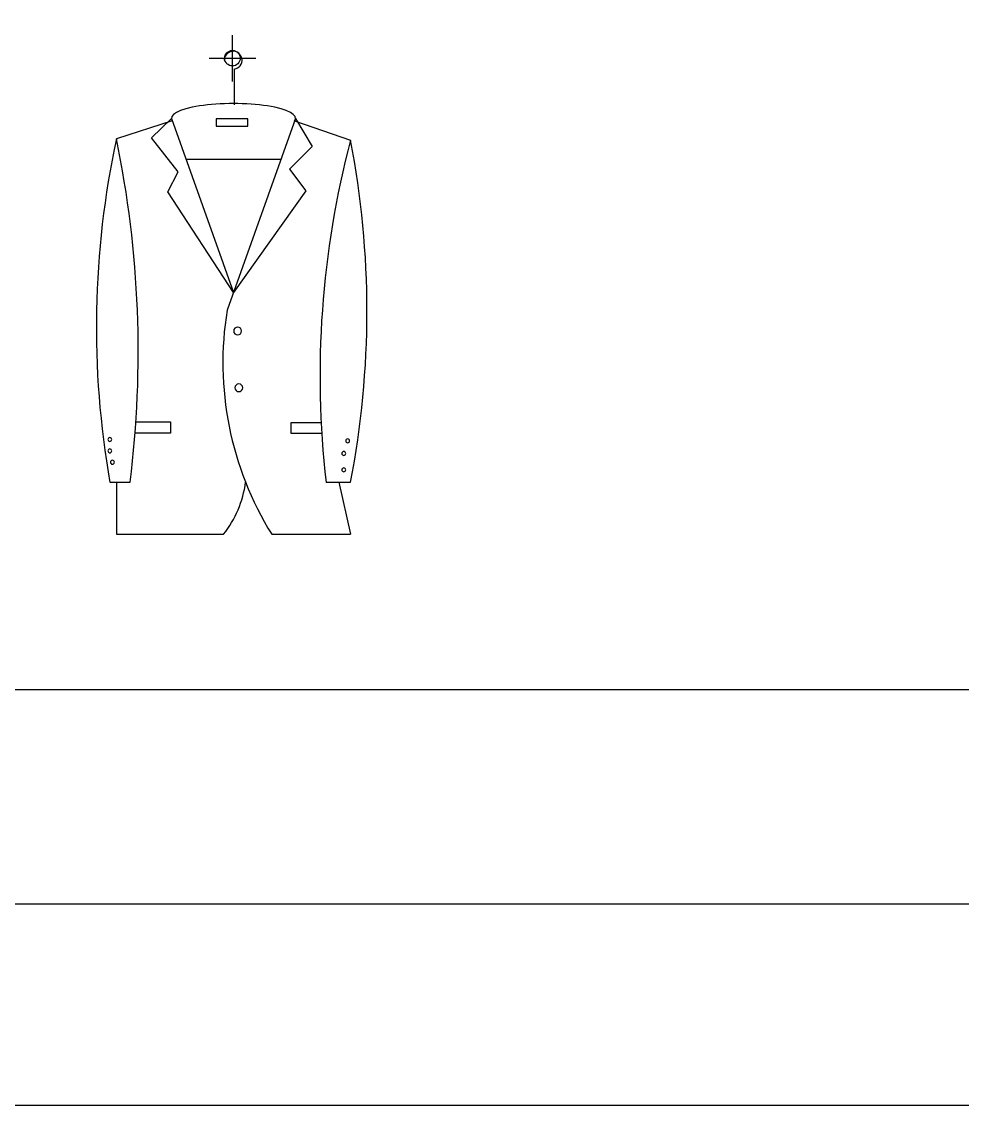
# Model space of a CAD drawing. Header units: inches. Extents: x 8.4 to 50.9, y 14.4 to 39.2.
# Drawn here: x 44.004 to 45.523, y 14.425 to 16.176 of the extents above; entities that cross this region are included whole.
import ezdxf

# ---------------------------------------------------------------- set-up
doc = ezdxf.new("R2010")
doc.units = ezdxf.units.IN
doc.header["$MEASUREMENT"] = 0
for name, color, linetype in [('02', 2, 'Continuous'), ('1', 1, 'Continuous'), ('kadrbm', 4, 'Continuous')]:
    doc.layers.add(name, color=color, linetype=linetype)

# ---------------------------------------------------------------- blocks, each defined once
blk = doc.blocks.new('kadrbm')
at = {"layer": 'kadrbm', "color": 4}
blk.add_lwpolyline([(0, 0), (0, 24.7972), (21, 24.7972), (21, 0), (0, 0)], close=True, dxfattribs=at)
blk.add_lwpolyline([(20.6631, 0.3257), (20.6631, 24.4603), (0.3369, 24.4603), (0.3369, 0.3257), (20.6631, 0.3257)], dxfattribs=at)

msp = doc.modelspace()

# ---------------------------------------------------------------- linework, layer by layer
at = {"layer": '02'}
for p, q in [((44.3446, 16.0792), (44.3446, 16.1542)), ((44.3071, 16.1167), (44.3821, 16.1167)), ((44.3476, 16.0992), (44.3476, 16.0414)), ((44.2475, 16.0154), (44.1572, 15.9863)), ((44.214, 15.9883), (44.2461, 16.0195)), ((44.2461, 16.0195), (44.3462, 15.7383)), ((44.3692, 16.0189), (44.3182, 16.0189)), ((44.3182, 16.0189), (44.3182, 16.0067)), ((44.3182, 16.0067), (44.3692, 16.0067)), ((44.4464, 16.0195), (44.3361, 15.7098)), ((44.3692, 16.0067), (44.3692, 16.0189)), ((44.4449, 16.0154), (44.5352, 15.9842)), ((44.4464, 16.0195), (44.4734, 15.974)), ((44.2569, 15.9332), (44.214, 15.9883)), ((44.4734, 15.974), (44.4366, 15.9373)), ((44.4228, 15.9532), (44.2697, 15.9532)), ((44.2405, 15.9006), (44.2569, 15.9332)), ((44.4366, 15.9373), (44.4632, 15.9026)), ((44.3462, 15.7383), (44.2405, 15.9006)), ((44.4632, 15.9026), (44.3462, 15.7383)), ((44.1886, 15.5295), (44.2446, 15.5295)), ((44.2446, 15.5295), (44.2446, 15.5109)), ((44.4387, 15.5274), (44.4387, 15.5109)), ((44.4879, 15.5274), (44.4387, 15.5274)), ((44.2446, 15.5109), (44.1873, 15.5109)), ((44.4387, 15.5109), (44.4889, 15.5109)), ((44.1469, 15.4315), (44.1793, 15.4315)), ((44.1572, 15.4315), (44.1572, 15.3475)), ((44.4959, 15.4315), (44.5352, 15.4315)), ((44.5163, 15.4315), (44.5352, 15.3475)), ((44.1572, 15.3475), (44.3302, 15.3475)), ((44.408, 15.3475), (44.5352, 15.3475))]:
    msp.add_line(p, q, dxfattribs=at)
msp.add_circle((44.3446, 16.1167), 0.0125, dxfattribs=at)
for centre, radius, start, end in [((44.3458, 16.1135), 0.0144, 277.0013, 187.0013), ((45.5668, 15.6824), 1.442, 167.8367, 190.0222), ((42.4911, 15.6423), 1.7013, 352.8826, 11.665), ((45.9874, 15.603), 1.5014, 165.291, 186.5593), ((43.1106, 15.7079), 1.4512, 349.0219, 10.9781), ((44.8544, 15.6244), 0.5253, 170.6474, 211.813), ((44.3529, 15.6761), 0.0063, 0, 180), ((44.3529, 15.6761), 0.0063, 180, 0), ((44.3549, 15.5843), 0.0063, 0, 180), ((44.3549, 15.5843), 0.0063, 180, 0), ((44.1466, 15.5007), 0.00315, 0, 180), ((44.1466, 15.5007), 0.00315, 180, 0), ((44.5306, 15.4986), 0.00315, 0, 180), ((44.5306, 15.4986), 0.00315, 180, 0), ((44.1466, 15.4823), 0.00315, 0, 180), ((44.1466, 15.4823), 0.00315, 180, 0), ((44.5244, 15.4782), 0.00315, 0, 180), ((44.5244, 15.4782), 0.00315, 180, 0), ((44.1507, 15.4639), 0.00315, 0, 180), ((44.1507, 15.4639), 0.00315, 180, 0), ((44.5244, 15.4517), 0.00315, 0, 180), ((44.5244, 15.4517), 0.00315, 180, 0), ((44.1907, 15.4562), 0.1769, 322.1003, 351.9873)]:
    msp.add_arc(centre, radius, start, end, dxfattribs=at)
msp.add_ellipse((44.3462, 16.0195), major_axis=(0.1002, 0), ratio=0.239622, start_param=-0.170263, end_param=3.311855, dxfattribs=at)
at = {"layer": '1'}
msp.add_line((30.2087, 15.0966), (50.5349, 15.0966), dxfattribs=at)

# ---------------------------------------------------------------- block references
at = {"layer": 'kadrbm'}
msp.add_blockref('kadrbm', (29.8718, 14.4249), dxfattribs=at)

doc.saveas('drawing.dxf')
